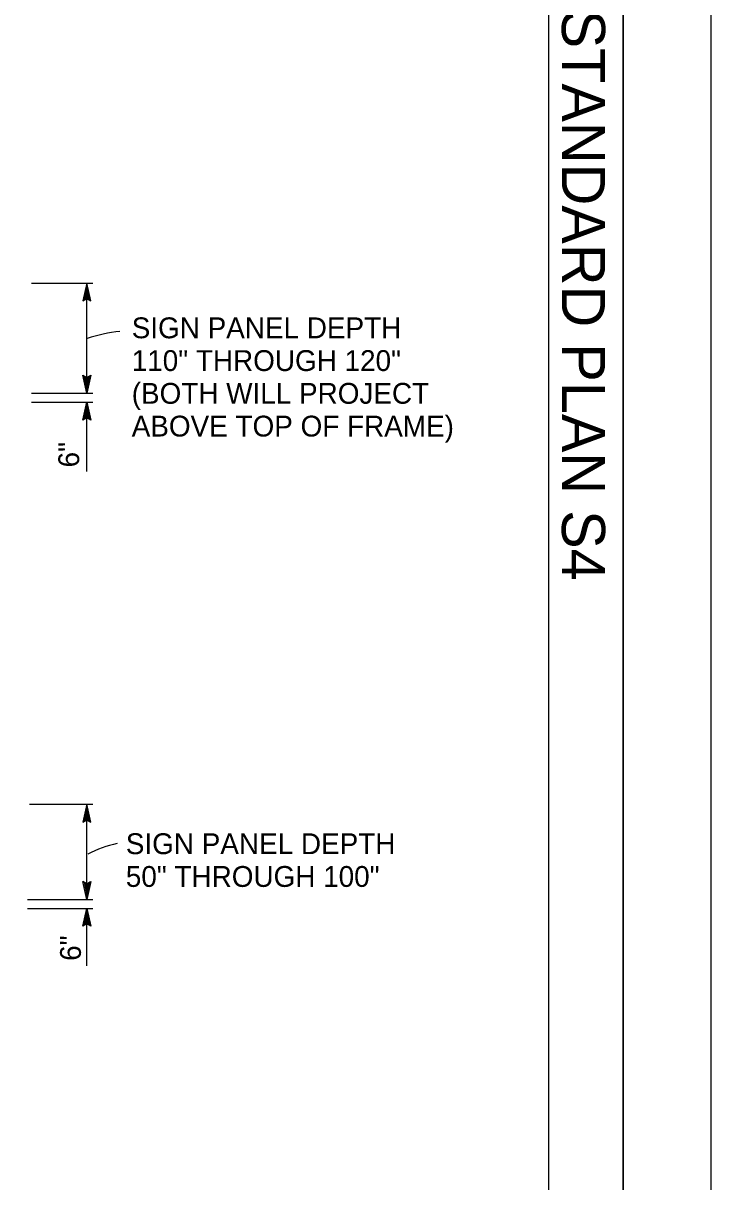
# Model space of a CAD drawing. Extents: x -894 to 866, y -476 to 714.
# Drawn here: x 635.1 to 866, y -157.7 to 231.4 of the extents above; entities that cross this region are included whole.
import ezdxf

# ---------------------------------------------------------------- set-up
doc = ezdxf.new("R2010")
doc.units = 0
for name, color, linetype in [('10 Sheet Format', 7, 'Continuous'), ('56 Stage 3 Anno', 7, 'Continuous'), ('57 Undefined', 7, 'Continuous')]:
    doc.layers.add(name, color=color, linetype=linetype)

msp = doc.modelspace()

# ---------------------------------------------------------------- linework, layer by layer
at = {"layer": '10 Sheet Format'}
for p, q in [((836.55, 668.96), (836.55, -431.04)), ((811.55, -406.04), (811.55, 643.96))]:
    msp.add_line(p, q, dxfattribs=at)
for points in [[(-894.04, 713.58), (865.96, 713.58), (865.96, -476.42), (-894.04, -476.42)], [(-863.46, -431.04), (836.55, -431.04), (836.55, 668.96), (-863.46, 668.96)]]:
    msp.add_lwpolyline(points, close=True, dxfattribs=at)
at = {"layer": '56 Stage 3 Anno'}
for p, q in [((637.88, 144.09), (658.5, 144.09)), ((656.47, 144.09), (655.14, 138.09)), ((657.81, 138.09), (656.47, 144.09)), ((656.47, 144.09), (656.47, 144.09)), ((656.47, 107.14), (656.47, 144.09)), ((656.47, 142.7), (655.5, 138.33)), ((656.47, 141.33), (655.85, 138.51)), ((657.45, 138.31), (656.47, 142.71)), ((657.1, 138.54), (656.47, 141.33)), ((655.14, 138.09), (656.47, 138.89)), ((655.14, 138.09), (655.14, 138.09)), ((656.47, 139.95), (656.21, 138.74)), ((656.75, 138.72), (656.47, 139.95)), ((656.47, 138.89), (657.81, 138.09)), ((657.81, 138.09), (657.81, 138.09)), ((656.47, 107.14), (655.14, 113.14)), ((655.14, 113.14), (655.14, 113.14)), ((655.14, 113.14), (656.47, 112.34)), ((656.47, 108.53), (655.5, 112.91)), ((656.47, 112.34), (657.81, 113.14)), ((657.81, 113.14), (656.47, 107.14)), ((657.45, 112.92), (656.47, 108.52)), ((657.81, 113.14), (657.81, 113.14)), ((656.47, 109.9), (655.85, 112.73)), ((656.47, 111.28), (656.21, 112.49)), ((657.1, 112.69), (656.47, 109.9)), ((656.75, 112.51), (656.47, 111.28)), ((637.82, 107.09), (658.5, 107.09)), ((656.47, 107.14), (656.47, 107.14)), ((637.82, 104.09), (658.5, 104.09)), ((655.13, 98.09), (656.47, 104.09)), ((655.49, 98.31), (656.47, 102.71)), ((655.85, 98.54), (656.47, 101.33)), ((656.47, 80.8), (656.47, 104.09)), ((656.47, 104.09), (656.47, 104.09)), ((656.47, 104.09), (657.8, 98.09)), ((656.47, 102.7), (657.44, 98.33)), ((656.47, 101.33), (657.09, 98.51)), ((656.47, 98.89), (655.13, 98.09)), ((655.13, 98.09), (655.13, 98.09)), ((656.19, 98.72), (656.47, 99.95)), ((656.47, 99.95), (656.74, 98.74)), ((657.8, 98.09), (656.47, 98.89)), ((657.8, 98.09), (657.8, 98.09)), ((637.24, -30.91), (658.5, -30.91)), ((656.47, -30.91), (655.14, -36.91)), ((657.81, -36.91), (656.47, -30.91)), ((656.47, -30.91), (656.47, -30.91)), ((656.47, -62.86), (656.47, -30.91)), ((656.47, -32.3), (655.5, -36.67)), ((656.47, -33.67), (655.85, -36.49)), ((657.45, -36.69), (656.47, -32.29)), ((657.1, -36.46), (656.47, -33.67)), ((655.14, -36.91), (656.47, -36.11)), ((655.14, -36.91), (655.14, -36.91)), ((656.47, -35.05), (656.21, -36.26)), ((656.75, -36.28), (656.47, -35.05)), ((656.47, -36.11), (657.81, -36.91)), ((657.81, -36.91), (657.81, -36.91)), ((655.14, -56.86), (655.14, -56.86)), ((657.81, -56.86), (657.81, -56.86)), ((636.56, -62.91), (658.5, -62.91)), ((636.56, -65.91), (658.5, -65.91)), ((655.13, -71.91), (656.47, -65.91)), ((656.47, -62.86), (656.47, -62.86)), ((656.47, -85.2), (656.47, -65.91)), ((656.47, -65.91), (656.47, -65.91)), ((656.47, -65.91), (657.8, -71.91)), ((655.49, -71.69), (656.47, -67.29)), ((655.85, -71.46), (656.47, -68.67)), ((656.47, -67.3), (657.44, -71.67)), ((656.47, -68.67), (657.09, -71.49)), ((656.47, -71.11), (655.13, -71.91)), ((655.13, -71.91), (655.13, -71.91)), ((656.19, -71.28), (656.47, -70.05)), ((656.47, -70.05), (656.74, -71.26)), ((657.8, -71.91), (656.47, -71.11)), ((657.8, -71.91), (657.8, -71.91))]:
    msp.add_line(p, q, dxfattribs=at)
msp.add_lwpolyline([(657.81, -56.86), (656.47, -62.86), (655.14, -56.86), (655.5, -57.07), (656.47, -61.47), (657.46, -57.07), (657.1, -57.28), (656.47, -60.1), (655.85, -57.29), (656.2, -57.5), (656.47, -58.72), (656.75, -57.5), (656.47, -57.66), (655.14, -56.86), (656.47, -57.66)], close=True, dxfattribs=at)
for centre, radius, start, end in [((673.79, 70.38), 57.8, 96.1978, 107.3983), ((674.5, -81.15), 37.84, 101.9394, 117.9686)]:
    msp.add_arc(centre, radius, start, end, dxfattribs=at)

# ---------------------------------------------------------------- texts
at = {"layer": '10 Sheet Format'}
msp.add_text('2018 STANDARD PLAN S4', height=14.5, rotation=270, dxfattribs=at).set_placement((815.95, 284.45))
at = {"layer": '57 Undefined'}
for s, p in [('SIGN PANEL DEPTH', (671.52, 125.57)), ('110" THROUGH 120"', (671.52, 114.57)), ('(BOTH WILL PROJECT', (671.52, 103.57)), ('ABOVE TOP OF FRAME)', (671.52, 92.57)), ('SIGN PANEL DEPTH', (669.54, -47.67)), ('50" THROUGH 100"', (669.54, -58.67))]:
    msp.add_text(s, height=7, dxfattribs=at).set_placement(p)
for p in [(653.87, 82.2), (654.46, -83.51)]:
    msp.add_text('6"', height=7, rotation=90, dxfattribs=at).set_placement(p)

doc.saveas('drawing.dxf')
